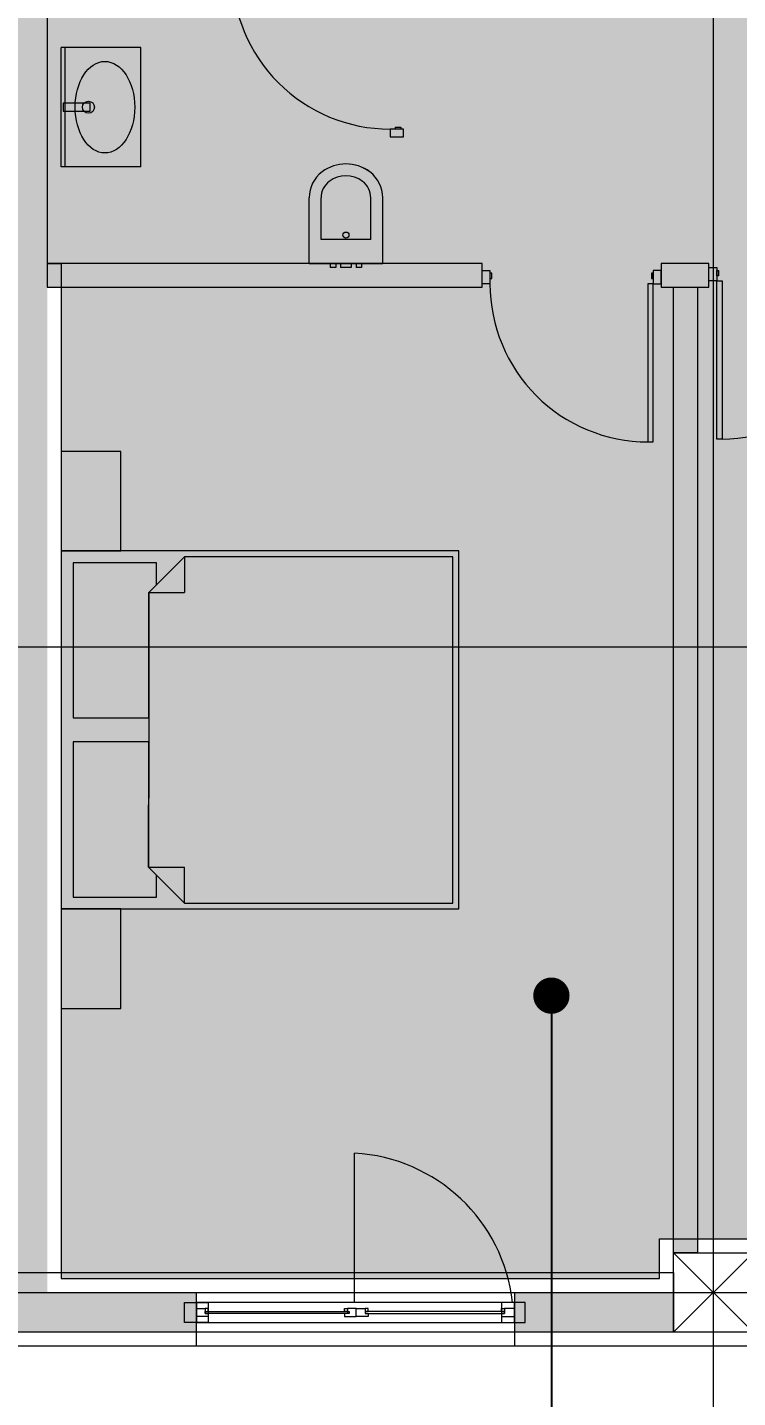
# Model space of a CAD drawing. Header units: millimetres. Extents: x 475159934 to 476245151, y 4620917055 to 4621447368.
# Drawn here: x 475265167 to 475268739, y 4621143878 to 4621150765 of the extents above; entities that cross this region are included whole.
import ezdxf

# ---------------------------------------------------------------- set-up
doc = ezdxf.new("R2010")
doc.units = ezdxf.units.MM
doc.header["$MEASUREMENT"] = 0
for name, color, linetype, lineweight in [('2D Drafting - General_Pen_No__1_Pen_No__7', 7, 'Continuous', 0), ('2D Drafting - General_Pen_No__250_Pen_No__2_Pen_No__250', 7, 'Continuous', 0), ('2D Drafting - General_Pen_No__250_Pen_No__2_Pen_No__7', 7, 'Continuous', 0), ('2D Drafting - General_Pen_No__250_Pen_No__7_Pen_No__250', 7, 'Continuous', 0), ('2D Drafting - General_Pen_No__250_Pen_No__7_Pen_No__7', 7, 'Continuous', 0), ('2D Drafting - General_Pen_No__7_Pen_No__7_Pen_No__7', 7, 'Continuous', 0), ('Doors_Pen_No__7_Pen_No__7_Pen_No__7', 7, 'Continuous', 0), ('G-Anno-Nplt_Pen_No__151', 151, 'Continuous', 0), ('G-Anno-Nplt_Pen_No__4', 7, 'Continuous', 0), ('kar-panjara_Pen_No__7_Pen_No__7_Pen_No__7', 7, 'Continuous', 0), ('New_0. გაღებები_Pen_No__210', 6, 'Continuous', 0), ('New_2D Drafting - General_Pen_No__2_Pen_No__250', 7, 'Continuous', 0), ('New_reg_nak_Pen_No__7', 7, 'Continuous', 0), ('zoma_Pen_No__1', 1, 'Continuous', 0), ('zoma_Pen_No__142', 142, 'Continuous', 0), ('zoma_Pen_No__5_Pen_No__5', 5, 'Continuous', 0)]:
    doc.layers.add(name, color=color, linetype=linetype, lineweight=lineweight)
for name, color, linetype in [('New_Interior - Furniture', 7, 'Continuous'), ('New_R03_Nakveti', 7, 'Continuous'), ('zoma', 7, 'Continuous')]:
    doc.layers.add(name, color=color, linetype=linetype)
doc.layers.add('New_Interior - Furniture _Pen_No__252', color=7, linetype='Continuous', lineweight=0, true_color=0x666666)
doc.layers.add('New_R03_Nakveti_Pen_No__252', color=7, linetype='Continuous', lineweight=0, true_color=0x666666)
doc.styles.add('GENERATED_STYLE_3', font='arial.ttf')
doc.dimstyles.new('GENERATED_STYLE__11', dxfattribs={"dimtxt": 500, "dimasz": 228, "dimexe": 0.18, "dimexo": 3, "dimgap": 0, "dimtad": 1, "dimlfac": 0.001, "dimzin": 0, "dimdsep": 46, "dimtxsty": 'GENERATED_STYLE_3', "dimblk": 'ARROWHEAD_2', "dimblk1": 'ARROWHEAD_2', "dimblk2": 'ARROWHEAD_2', "dimcen": 0.09, "dimclrd": 1, "dimclre": 1, "dimclrt": 1, "dimadec": 0, "dimazin": 0, "dimtfac": 1, "dimtdec": 4, "dimtmove": 2, "dimatfit": 3, "dimfxl": 1, "dimtolj": 1, "dimtzin": 0, "dimarcsym": 0})
doc.dimstyles.new('GENERATED_STYLE__27', dxfattribs={"dimtxt": 0.18, "dimasz": 364.8, "dimexe": 0.18, "dimexo": 0.0625, "dimgap": 0, "dimtad": 0, "dimtih": 1, "dimtoh": 1, "dimdec": 4, "dimzin": 0, "dimdsep": 46, "dimcen": 0.09, "dimadec": 0, "dimazin": 0, "dimtfac": 1, "dimtdec": 4, "dimtmove": 0, "dimatfit": 3, "dimldrblk": 'ARROWHEAD_11', "dimfxl": 1, "dimtolj": 1, "dimtzin": 0, "dimarcsym": 0})
doc.dimstyles.new('GENERATED_STYLE__3', dxfattribs={"dimtxt": 200, "dimasz": 64.421331, "dimexe": 0.18, "dimexo": 3, "dimgap": 0, "dimtad": 1, "dimtih": 1, "dimtoh": 1, "dimlfac": 0.001, "dimzin": 0, "dimdsep": 46, "dimtxsty": 'GENERATED_STYLE_3', "dimblk": 'ARROWHEAD_2', "dimblk1": 'ARROWHEAD_2', "dimblk2": 'ARROWHEAD_2', "dimcen": 0.09, "dimclrd": 142, "dimclre": 142, "dimclrt": 142, "dimadec": 0, "dimazin": 0, "dimtfac": 1, "dimtdec": 4, "dimtmove": 0, "dimatfit": 3, "dimfxl": 1, "dimtolj": 1, "dimtzin": 0, "dimarcsym": 0})
doc.dimstyles.new('GENERATED_STYLE__6', dxfattribs={"dimtxt": 200, "dimasz": 64.421331, "dimexe": 0.18, "dimexo": 3, "dimgap": 0, "dimtad": 1, "dimlfac": 0.001, "dimzin": 0, "dimdsep": 46, "dimtxsty": 'GENERATED_STYLE_3', "dimblk": 'ARROWHEAD_2', "dimblk1": 'ARROWHEAD_2', "dimblk2": 'ARROWHEAD_2', "dimcen": 0.09, "dimclrd": 142, "dimclre": 142, "dimclrt": 142, "dimadec": 0, "dimazin": 0, "dimtfac": 1, "dimtdec": 4, "dimtmove": 0, "dimatfit": 3, "dimfxl": 1, "dimtolj": 1, "dimtzin": 0, "dimarcsym": 0})

# ---------------------------------------------------------------- blocks, each defined once
blk = doc.blocks.new('Bed Layout 23')
at = {"layer": 'New_R03_Nakveti_Pen_No__252', "color": 251, "linetype": 'Continuous', "lineweight": 0, "true_color": 0x666666}
for p, q in [((-900, 0), (-1400, 0)), ((-1400, 0), (-1400, -300)), ((-900, -300), (-900, 0)), ((900, 0), (-900, 0)), ((-900, 0), (-900, -2000)), ((1400, 0), (900, 0)), ((900, 0), (900, -300)), ((900, -2000), (900, 0)), ((1400, -300), (1400, 0)), ((-1400, -300), (-900, -300)), ((900, -300), (1400, -300)), ((-690, -440), (-870, -620)), ((0, -440), (-690, -440)), ((-690, -440), (-690, -620)), ((690, -440), (0, -440)), ((870, -620), (690, -440)), ((690, -440), (690, -620)), ((-870, -620), (-870, -1970)), ((-870, -620), (-690, -620)), ((870, -620), (690, -620)), ((870, -1970), (870, -620)), ((-870, -1970), (0, -1970)), ((0, -1970), (870, -1970)), ((-900, -2000), (900, -2000))]:
    blk.add_line(p, q, dxfattribs=at)
at = {"layer": 'New_R03_Nakveti_Pen_No__252', "color": 251, "linetype": 'Continuous', "lineweight": 0, "true_color": 0x666666, "flags": 128}
for points in [[(-60, -440), (-60, -60), (-840, -60), (-840, -480), (-730, -480), (-690, -440)], [(690, -440), (730, -480), (840, -480), (840, -60), (60, -60), (60, -440)]]:
    blk.add_lwpolyline(points, close=True, dxfattribs=at)
blk = doc.blocks.new('Multi-Basin Counter 26')
at = {"layer": 'New_Interior - Furniture _Pen_No__252', "color": 251, "linetype": 'Continuous', "lineweight": 0, "true_color": 0x666666}
for p, q in [((-300, 0), (300, 0)), ((-300, -400), (-300, 0)), ((300, -400), (300, 0)), ((-300, -20), (300, -20)), ((-300, -400), (300, -400))]:
    blk.add_line(p, q, dxfattribs=at)
at = {"layer": 'New_Interior - Furniture _Pen_No__252', "color": 251, "linetype": 'Continuous', "lineweight": 0, "true_color": 0x666666, "flags": 128}
blk.add_lwpolyline([(-20, -145), (20, -145), (20, -10), (-20, -10)], close=True, dxfattribs=at)
at = {"layer": 'New_Interior - Furniture _Pen_No__252', "color": 251, "linetype": 'Continuous', "lineweight": 0, "true_color": 0x666666}
blk.add_circle((0, -137.1895), 30, dxfattribs=at)
blk.add_ellipse((0, -220), major_axis=(230, 0), ratio=0.652173913, dxfattribs=at)
blk = doc.blocks.new('Bidet 26')
at = {"layer": 'New_Interior - Furniture _Pen_No__252', "color": 251, "linetype": 'Continuous', "lineweight": 0, "true_color": 0x666666}
for p, q in [((185, 0), (-185, 0)), ((-78.5, 20), (-74.5, 20)), ((-78.5, 0), (-78.5, 20)), ((-74.5, 20), (-65, 20)), ((-65, 20), (-55.5, 20)), ((-55.5, 20), (-51.5, 20)), ((-51.5, 0), (-51.5, 20)), ((-27, 20), (-19.1, 20)), ((-27, 0), (-27, 20)), ((-19.1, 20), (0, 20)), ((0, 20), (19.1, 20)), ((0, 0), (19.1, 0)), ((19.1, 20), (27, 20)), ((19.1, 0), (27, 0)), ((27, 0), (27, 20)), ((51.5, 20), (55.5, 20)), ((51.5, 0), (51.5, 20)), ((51.5, 0), (55.5, 0)), ((55.5, 20), (65, 20)), ((55.5, 0), (65, 0)), ((65, 20), (74.5, 20)), ((65, 0), (74.5, 0)), ((74.5, 20), (78.5, 20)), ((74.5, 0), (78.5, 0)), ((78.5, 0), (78.5, 20)), ((185, 0), (185, -330)), ((-185, 0), (-185, -330)), ((-78.5, 0), (-74.5, 0)), ((-74.5, 0), (-65, 0)), ((-65, 0), (-55.5, 0)), ((-55.5, 0), (-51.5, 0)), ((-27, 0), (-19.1, 0)), ((-19.1, 0), (0, 0)), ((-125, -120), (-125, -330)), ((-125, -120), (125, -120)), ((125, -120), (125, -330))]:
    blk.add_line(p, q, dxfattribs=at)
blk.add_circle((0, -142.5), 15, dxfattribs=at)
for centre, radius, start, end in [((-22.5, -330), 162.5, 180, 233.1301), ((-22.5, -330), 162.5, 180, 233.1301), ((-22.5, -330), 102.5, 180, 233.1301), ((22.5, -330), 102.5, 306.8699, 0), ((22.5, -330), 162.5, 306.8699, 0), ((0, -300), 140, 233.1301, 306.8699), ((0, -300), 200, 233.1301, 306.8699), ((0, -300), 200, 233.1301, 270)]:
    blk.add_arc(centre, radius, start, end, dxfattribs=at)
blk = doc.blocks.new('*D841', base_point=(475826095.756614, 4621095193.190637))
at = {"layer": 'zoma_Pen_No__1', "color": 1, "linetype": 'Continuous', "lineweight": 0, "transparency": 16777216}
for p, q in [((475297116.781968, 4621144206.159981), (475297116.781968, 4621144352.859981)), ((475297266.781968, 4621144119.557481), (475296966.781968, 4621144292.762481)), ((475297341.781968, 4621144206.159981), (475296891.781968, 4621144206.159981)), ((475297116.781968, 4621136051.488978), (475297116.781968, 4621144206.159981)), ((475296966.781968, 4621136138.091478), (475297266.781968, 4621135964.886478)), ((475297341.781968, 4621136051.488978), (475296891.781968, 4621136051.488978)), ((475297116.781968, 4621135904.788979), (475297116.781968, 4621136051.488978))]:
    blk.add_line(p, q, dxfattribs=at)
at = {"layer": 'zoma_Pen_No__1', "color": 1, "lineweight": 0, "transparency": 16777216, "insert": (475297016.781968, 4621136884.270884), "char_height": 500, "attachment_point": 7, "rotation": 90, "style": 'GENERATED_STYLE_3'}
blk.add_mtext('\\A1;{\\pql;\\fArial|b0|i0|c204|p0;\\W1.000000;8.15}', dxfattribs=at)
blk = doc.blocks.new('ARROWHEAD_2')
at = {"color": 0, "linetype": 'Continuous', "lineweight": 0}
for p, q in [((-0.378, -0.655), (0.378, 0.655)), ((0, 0), (-1, 0))]:
    blk.add_line(p, q, dxfattribs=at)
blk = doc.blocks.new('*D877', base_point=(475826095.8, 4621095193.2))
at = {"layer": 'zoma_Pen_No__142', "color": 142, "linetype": 'Continuous', "lineweight": 0, "transparency": 16777216}
for p, q in [((475261941.2, 4621137897.2), (475261892.3, 4621137812.4)), ((475261916.8, 4621137791.2), (475261916.8, 4621137918.4)), ((475268441.2, 4621137897.2), (475268392.3, 4621137812.4)), ((475268416.8, 4621137791.2), (475268416.8, 4621137918.4)), ((475261916.8, 4621137854.8), (475268416.8, 4621137854.8))]:
    blk.add_line(p, q, dxfattribs=at)
at = {"layer": 'zoma_Pen_No__142', "color": 142, "lineweight": 0, "transparency": 16777216, "char_height": 200, "attachment_point": 7, "style": 'GENERATED_STYLE_3'}
for s, insert in [('\\A1;{\\pql;\\fArial|b0|i0|c204|p0;\\W1.000000;6.50}', (475264899.9, 4621137894.8)), ('\\A1;{\\pql;\\fArial|b0|i0|c204|p0;\\W1.000000;0.40}', (475267858.4, 4621137894.8))]:
    blk.add_mtext(s, dxfattribs=dict(at, insert=insert))
blk = doc.blocks.new('*D878', base_point=(475826095.8, 4621095193.2))
at = {"layer": 'zoma_Pen_No__142', "color": 142, "linetype": 'Continuous', "lineweight": 0, "transparency": 16777216}
for p, q in [((475268441.2, 4621137897.2), (475268392.3, 4621137812.4)), ((475268416.8, 4621137791.2), (475268416.8, 4621137918.4)), ((475268841.2, 4621137897.2), (475268792.3, 4621137812.4)), ((475268816.8, 4621137791.2), (475268816.8, 4621137918.4)), ((475268416.8, 4621137854.8), (475268816.8, 4621137854.8))]:
    blk.add_line(p, q, dxfattribs=at)
blk = doc.blocks.new('*D968', base_point=(475826095.8, 4621095193.2))
at = {"layer": 'zoma_Pen_No__142', "color": 142, "linetype": 'Continuous', "lineweight": 0, "transparency": 16777216}
for p, q in [((475300034.2, 4621159381.7), (475299949.4, 4621159430.6)), ((475299991.8, 4621159406.2), (475299991.8, 4621159447.6)), ((475300055.4, 4621159406.2), (475299928.2, 4621159406.2)), ((475299991.8, 4621140051.5), (475299991.8, 4621159406.2)), ((475299949.4, 4621140076), (475300034.2, 4621140027.1)), ((475300055.4, 4621140051.5), (475299928.2, 4621140051.5)), ((475299991.8, 4621140010.1), (475299991.8, 4621140051.5))]:
    blk.add_line(p, q, dxfattribs=at)
at = {"layer": 'zoma_Pen_No__142', "color": 142, "lineweight": 0, "transparency": 16777216, "insert": (475299951.8, 4621149385.6), "char_height": 200, "attachment_point": 7, "rotation": 90, "style": 'GENERATED_STYLE_3'}
blk.add_mtext('\\A1;{\\pql;\\fArial|b0|i0|c204|p0;\\W1.000000;19.35}', dxfattribs=at)
blk = doc.blocks.new('*D970', base_point=(475826095.8, 4621095193.2))
at = {"layer": 'zoma_Pen_No__142', "color": 142, "linetype": 'Continuous', "lineweight": 0, "transparency": 16777216}
for p, q in [((475299274.8, 4621144206.2), (475299147.7, 4621144206.2)), ((475299168.8, 4621144230.6), (475299253.6, 4621144181.7)), ((475299211.2, 4621140451.5), (475299211.2, 4621144206.2)), ((475299274.8, 4621140451.5), (475299147.7, 4621140451.5)), ((475299168.8, 4621140476), (475299253.6, 4621140427.1))]:
    blk.add_line(p, q, dxfattribs=at)
at = {"layer": 'zoma_Pen_No__142', "color": 142, "lineweight": 0, "transparency": 16777216, "char_height": 200, "attachment_point": 7, "rotation": 90, "style": 'GENERATED_STYLE_3'}
for s, insert in [('\\A1;{\\pql;\\fArial|b0|i0|c204|p0;\\W1.000000;0.40}', (475299171.2, 4621143647.8)), ('\\A1;{\\pql;\\fArial|b0|i0|c204|p0;\\W1.000000;3.75}', (475299171.2, 4621142061.9))]:
    blk.add_mtext(s, dxfattribs=dict(at, insert=insert))
blk = doc.blocks.new('ARROWHEAD_11')
at = {"color": 0, "linetype": 'Continuous', "lineweight": 0}
blk.add_line((0, 0), (-1, 0), dxfattribs=at)
at = {"color": 0, "linetype": 'Continuous', "lineweight": 0, "const_width": 0.25, "flags": 128}
blk.add_lwpolyline([(-0.125, 0, 1), (0.125, 0, 1)], format="xyb", close=True, dxfattribs=at)

msp = doc.modelspace()

# ---------------------------------------------------------------- hatches: boundary and pattern name
at = {"layer": '2D Drafting - General_Pen_No__250_Pen_No__2_Pen_No__7', "linetype": 'Continuous', "lineweight": 0}
for points in [[(475267076.456, 4621150214.488), (475266956.332, 4621150214.488), (475266956.332, 4621149578.944), (475267076.456, 4621149578.944)], [(475265266.775, 4621149578.944), (475265266.775, 4621149458.821), (475267454.19, 4621149458.821), (475267454.19, 4621149578.944)], [(475268354.19, 4621149458.821), (475268595.057, 4621149458.821), (475268595.057, 4621149578.944), (475268354.19, 4621149578.944)]]:
    msp.add_hatch(color=7, dxfattribs=at).paths.add_polyline_path(points)
at = {"layer": '2D Drafting - General_Pen_No__250_Pen_No__7_Pen_No__7', "linetype": 'Continuous', "lineweight": 0}
for points in [[(475265066.775, 4621152166.092), (475265066.775, 4621144406.16), (475265266.775, 4621144406.16), (475265266.775, 4621152166.092)], [(475268416.775, 4621149458.821), (475268536.775, 4621149458.821), (475268536.775, 4621144606.167), (475268416.775, 4621144606.167)], [(475264516.775, 4621144206.16), (475266015.344, 4621144206.16), (475266015.344, 4621144406.108), (475264516.775, 4621144406.108)], [(475267616.785, 4621144206.16), (475267616.785, 4621144406.16), (475268416.775, 4621144406.16), (475268416.775, 4621144206.16)]]:
    msp.add_hatch(color=7, dxfattribs=at).paths.add_polyline_path(points)
at = {"layer": 'G-Anno-Nplt_Pen_No__151', "linetype": 'Continuous', "lineweight": 0, "true_color": 0x1f2f3f}
msp.add_hatch(color=169, dxfattribs=at).paths.add_polyline_path([(475265856.332, 4621151766.085), (475265266.775, 4621151766.085), (475265266.775, 4621149578.944), (475265336.775, 4621149578.944), (475265336.775, 4621144476.16), (475268346.775, 4621144476.16), (475268346.775, 4621144676.16), (475268886.775, 4621144676.16), (475268886.775, 4621144476.18), (475271227.734, 4621144476.18), (475271246.775, 4621144476.18), (475271246.775, 4621145776.167), (475275446.775, 4621145776.167), (475275446.775, 4621150795.966), (475275046.775, 4621150795.966), (475275046.775, 4621151736.166), (475268886.775, 4621151736.166), (475268886.775, 4621151536.16), (475268346.775, 4621151536.16), (475268346.775, 4621152096.092), (475267076.456, 4621152096.092), (475267076.456, 4621152166.092), (475265856.332, 4621152166.092)])

# ---------------------------------------------------------------- linework, layer by layer
at = {"layer": '2D Drafting - General_Pen_No__1_Pen_No__7', "color": 7, "linetype": 'Continuous', "lineweight": 0}
for p, q in [((475268416.775, 4621144206.167), (475268816.775, 4621144606.167)), ((475268816.775, 4621144206.167), (475268416.775, 4621144606.167))]:
    msp.add_line(p, q, dxfattribs=at)
at = {"layer": '2D Drafting - General_Pen_No__1_Pen_No__7', "color": 7, "linetype": 'Continuous', "lineweight": 0, "flags": 128}
for points in [[(475268816.775, 4621144206.167), (475268416.775, 4621144206.167), (475268416.775, 4621144606.167), (475268816.775, 4621144606.167)], [(475268416.775, 4621144206.167), (475261916.775, 4621144206.167), (475261916.775, 4621144506.167), (475268416.775, 4621144506.167)]]:
    msp.add_lwpolyline(points, close=True, dxfattribs=at)
at = {"layer": '2D Drafting - General_Pen_No__250_Pen_No__2_Pen_No__250', "color": 7, "linetype": 'Continuous', "lineweight": 0, "flags": 128}
for points in [[(475265266.775, 4621149578.944), (475265266.775, 4621149458.821), (475267454.19, 4621149458.821), (475267454.19, 4621149578.944)], [(475268354.19, 4621149458.821), (475268595.057, 4621149458.821), (475268595.057, 4621149578.944), (475268354.19, 4621149578.944)]]:
    msp.add_lwpolyline(points, close=True, dxfattribs=at)
at = {"layer": '2D Drafting - General_Pen_No__250_Pen_No__7_Pen_No__250', "color": 7, "linetype": 'Continuous', "lineweight": 0, "flags": 128}
msp.add_lwpolyline([(475268416.775, 4621149458.821), (475268536.775, 4621149458.821), (475268536.775, 4621144606.167), (475268416.775, 4621144606.167)], close=True, dxfattribs=at)
at = {"layer": '2D Drafting - General_Pen_No__7_Pen_No__7_Pen_No__7', "color": 7, "linetype": 'Continuous', "lineweight": 0}
for centre, start, end in [((475266991.01, 4621151048.31), 180.0000068, 270.0016884), ((475268288.012, 4621149476.035), 179.9983116, 269.9999932), ((475268661.235, 4621149490.449), 270, 0.0016803)]:
    msp.add_arc(centre, 794.311, start, end, dxfattribs=at)
at = {"layer": 'Doors_Pen_No__7_Pen_No__7_Pen_No__7', "color": 7, "linetype": 'Continuous', "lineweight": 0, "flags": 128}
for points in [[(475267044.367, 4621150262.888), (475267044.367, 4621150253.999), (475267017.7, 4621150253.999), (475267017.7, 4621150262.888)], [(475267058.767, 4621150214.488), (475267058.767, 4621150253.999), (475266991.034, 4621150253.999), (475266991.034, 4621150214.488)], [(475267454.19, 4621149543.792), (475267493.701, 4621149543.792), (475267493.701, 4621149476.059), (475267454.19, 4621149476.059)], [(475267502.59, 4621149529.392), (475267493.701, 4621149529.392), (475267493.701, 4621149502.725), (475267502.59, 4621149502.725)], [(475268314.678, 4621149529.369), (475268305.79, 4621149529.369), (475268305.79, 4621149502.702), (475268314.678, 4621149502.702)], [(475268354.19, 4621149543.769), (475268314.678, 4621149543.769), (475268314.678, 4621149476.035), (475268354.19, 4621149476.035)], [(475268595.057, 4621149558.182), (475268634.568, 4621149558.182), (475268634.568, 4621149490.449), (475268595.057, 4621149490.449)], [(475268634.568, 4621149543.782), (475268643.457, 4621149543.782), (475268643.457, 4621149517.115), (475268634.568, 4621149517.115)], [(475268314.678, 4621149476.035), (475268288.012, 4621149476.035), (475268288.012, 4621148681.724), (475268314.678, 4621148681.724)], [(475268634.568, 4621149490.449), (475268661.235, 4621149490.449), (475268661.235, 4621148696.138), (475268634.568, 4621148696.138)]]:
    msp.add_lwpolyline(points, close=True, dxfattribs=at)
at = {"layer": 'G-Anno-Nplt_Pen_No__4', "color": 7, "linetype": 'Continuous', "lineweight": 0, "flags": 128}
msp.add_lwpolyline([(475265856.332, 4621151766.085), (475265266.775, 4621151766.085), (475265266.775, 4621149578.944), (475265336.775, 4621149578.944), (475265336.775, 4621144476.16), (475268346.775, 4621144476.16), (475268346.775, 4621144676.16), (475268886.775, 4621144676.16), (475268886.775, 4621144476.18), (475271227.734, 4621144476.18), (475271246.775, 4621144476.18), (475271246.775, 4621145776.167), (475275446.775, 4621145776.167), (475275446.775, 4621150795.966), (475275046.775, 4621150795.966), (475275046.775, 4621151736.166), (475268886.775, 4621151736.166), (475268886.775, 4621151536.16), (475268346.775, 4621151536.16), (475268346.775, 4621152096.092), (475267076.456, 4621152096.092), (475267076.456, 4621152166.092), (475265856.332, 4621152166.092)], close=True, dxfattribs=at)
at = {"layer": 'kar-panjara_Pen_No__7_Pen_No__7_Pen_No__7', "color": 7, "linetype": 'Continuous', "lineweight": 0, "flags": 128}
for points in [[(475266076.458, 4621144255.735), (475265956.458, 4621144255.735), (475265956.458, 4621144355.735), (475266076.458, 4621144355.735)], [(475267616.785, 4621144355.734), (475266016.783, 4621144355.679), (475266016.783, 4621144255.734), (475267616.785, 4621144255.789)], [(475267551.355, 4621144255.735), (475267671.355, 4621144255.735), (475267671.355, 4621144355.735), (475267551.355, 4621144355.735)], [(475266016.783, 4621144325.619), (475266061.783, 4621144325.619), (475266061.783, 4621144310.619), (475266061.783, 4621144300.619), (475266076.458, 4621144300.619), (475266076.458, 4621144285.619), (475266016.783, 4621144285.619)], [(475266076.458, 4621144325.619), (475266061.783, 4621144325.619), (475266061.783, 4621144310.619), (475266076.458, 4621144310.619)], [(475266061.783, 4621144310.619), (475266785.624, 4621144310.619), (475266785.624, 4621144300.619), (475266061.783, 4621144300.619)], [(475266821.355, 4621144325.619), (475266776.355, 4621144325.619), (475266776.355, 4621144310.619), (475266776.355, 4621144300.619), (475266761.355, 4621144300.619), (475266761.355, 4621144285.619), (475266821.355, 4621144285.619)], [(475266761.355, 4621144325.619), (475266776.355, 4621144325.619), (475266776.355, 4621144310.619), (475266761.355, 4621144310.619)], [(475266821.355, 4621144325.619), (475266866.355, 4621144325.619), (475266866.355, 4621144310.619), (475266866.355, 4621144300.619), (475266881.355, 4621144300.619), (475266881.355, 4621144285.619), (475266821.355, 4621144285.619)], [(475266881.355, 4621144325.619), (475266866.355, 4621144325.619), (475266866.355, 4621144310.619), (475266881.355, 4621144310.619)], [(475267566.355, 4621144310.619), (475266866.355, 4621144310.619), (475266866.355, 4621144300.619), (475267566.355, 4621144300.619)], [(475267616.785, 4621144325.619), (475267566.355, 4621144325.619), (475267566.355, 4621144310.619), (475267566.355, 4621144300.619), (475267551.355, 4621144300.619), (475267551.355, 4621144285.619), (475267616.785, 4621144285.619)], [(475267551.355, 4621144325.619), (475267566.355, 4621144325.619), (475267566.355, 4621144310.619), (475267551.355, 4621144310.619)]]:
    msp.add_lwpolyline(points, close=True, dxfattribs=at)
at = {"layer": 'New_0. გაღებები_Pen_No__210', "color": 6, "linetype": 'Continuous', "lineweight": 0}
msp.add_line((475266812.213, 4621144356.421), (475266812.213, 4621145106.421), dxfattribs=at)
msp.add_arc((475266766.129, 4621144260.723), 846.953, 6.4962038, 86.8808584, dxfattribs=at)
at = {"layer": 'New_reg_nak_Pen_No__7', "color": 7, "linetype": 'Continuous', "lineweight": 0, "flags": 128}
msp.add_lwpolyline([(475267616.785, 4621144406.16), (475267616.785, 4621144136.513), (475266016.783, 4621144136.513), (475266016.783, 4621144406.16)], close=True, dxfattribs=at)
msp.add_lwpolyline([(475269216.938, 4621144276.589), (475269286.954, 4621144276.589), (475269286.952, 4621144136.513), (475261046.609, 4621144136.513), (475261046.609, 4621144276.535), (475261116.612, 4621144276.535)], dxfattribs=at)
at = {"layer": 'zoma_Pen_No__5_Pen_No__5', "color": 5, "linetype": 'Continuous', "lineweight": 0}
for p, q in [((475268616.775, 4621162687.143), (475268616.775, 4621134452.213)), ((475229336.224, 4621147651.525), (475300763.831, 4621147651.525)), ((475229336.224, 4621144406.16), (475300763.831, 4621144406.16))]:
    msp.add_line(p, q, dxfattribs=at)

# ---------------------------------------------------------------- block references
at = {"layer": 'New_Interior - Furniture', "color": 1, "linetype": 'Continuous', "lineweight": 0, "zscale": 1000}
for name, p, rotation in [('Multi-Basin Counter 26', (475265336.775, 4621150364.083), 90), ('Bidet 26', (475266769.049, 4621149578.944), 180)]:
    msp.add_blockref(name, p, dxfattribs=dict(at, rotation=rotation))
at = {"layer": 'New_R03_Nakveti', "color": 7, "linetype": 'Continuous', "lineweight": 0, "zscale": 1000, "rotation": 89.99702730489379}
msp.add_blockref('Bed Layout 23', (475265336.848, 4621147234.054), dxfattribs=at)

# ---------------------------------------------------------------- dimensions: what is measured, and where the dimension line sits
at = {"layer": 'zoma', "color": 142, "linetype": 'Continuous', "lineweight": 0}
for base, p1, p2, picture, middle in [((475299991.81, 4621159406.159), (475233700.384, 4621140051.524), (475255415.89, 4621159406.159), '*D968', (475299851.81, 4621149720.668)), ((475299211.225, 4621144206.167), (475233700.384, 4621140451.524), (475297124.343, 4621144206.167), '*D970', (475299071.225, 4621142320.841))]:
    dim = msp.add_linear_dim(base=base, p1=p1, p2=p2, angle=90, dimstyle='GENERATED_STYLE__6', dxfattribs=at)
    dim.commit()
    dim.dimension.update_dxf_attribs({"geometry": picture, "text_midpoint": middle, "dimtype": 160, "text_rotation": 90})
for base, p1, p2, picture, middle in [((475268416.774, 4621137854.781), (475261916.774, 4621155105.147), (475268416.774, 4621155105.147), '*D877', (475265158.77, 4621137994.781)), ((475268816.774, 4621137854.781), (475268416.774, 4621155105.147), (475268816.774, 4621155105.147), '*D878', (475268117.353, 4621137994.781))]:
    dim = msp.add_linear_dim(base=base, p1=p1, p2=p2, dimstyle='GENERATED_STYLE__3', dxfattribs=at)
    dim.commit()
    dim.dimension.update_dxf_attribs({"geometry": picture, "text_midpoint": middle, "dimtype": 160})
at = {"layer": 'zoma', "color": 1, "linetype": 'Continuous', "lineweight": 0}
dim = msp.add_linear_dim(base=(475297116.782, 4621144206.16), p1=(475297116.582, 4621136051.489), p2=(475233216.775, 4621144206.16), angle=90, dimstyle='GENERATED_STYLE__11', dxfattribs=at)
dim.commit()
dim.dimension.update_dxf_attribs({"geometry": '*D841', "text_midpoint": (475296766.782, 4621137531.561), "dimtype": 160, "text_rotation": 90})

# ---------------------------------------------------------------- leaders
at = {"layer": 'New_2D Drafting - General_Pen_No__2_Pen_No__250', "color": 7, "linetype": 'Continuous', "lineweight": 0, "annotation_type": 0, "has_hookline": 1, "hookline_direction": 0, "text_width": 1944.787}
msp.add_leader([(475267802.487, 4621145898.375), (475267802.487, 4621141997.14), (475268802.487, 4621141948.077)], dimstyle='GENERATED_STYLE__27', dxfattribs=at)

doc.saveas('drawing.dxf')
